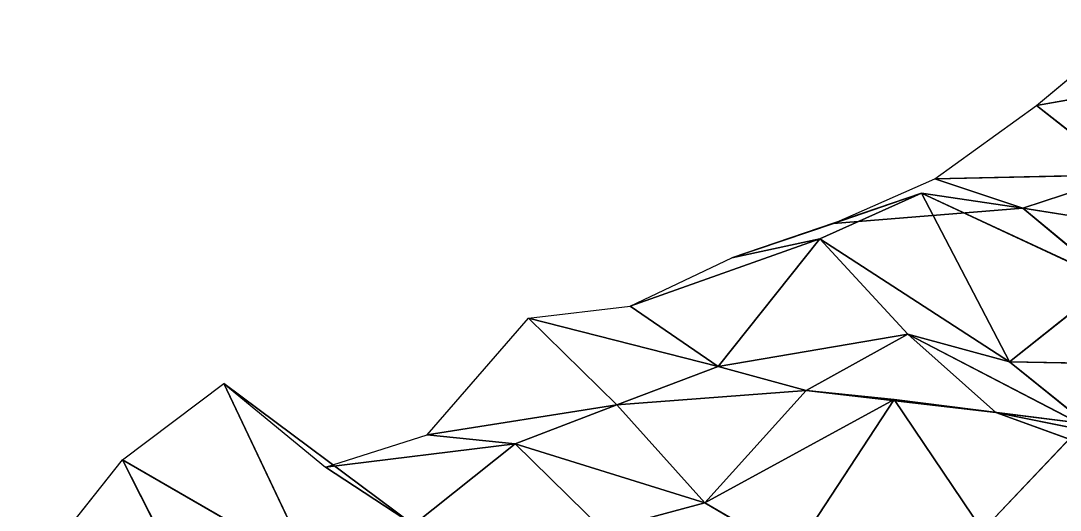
# Model space of a CAD drawing. Header units: metres. Extents: x -3703 to 431, y -1555 to 134.
# Drawn here: x -2978.4 to -2841.1, y -1198.3 to -1133.7 of the extents above; entities that cross this region are included whole.
import ezdxf

# ---------------------------------------------------------------- set-up
doc = ezdxf.new("R2010")
doc.units = ezdxf.units.M

msp = doc.modelspace()

# ---------------------------------------------------------------- linework, layer by layer
for p, q in [((-2844.2788, -1144.8378, -6031.3003), (-2830.8623, -1133.666, -6006.303)), ((-2819.2349, -1140.3973, -6045.1245), (-2844.2788, -1144.8378, -6031.3003)), ((-2844.2788, -1144.8378, -6031.3003), (-2819.2349, -1140.3973, -6045.1245)), ((-2857.695, -1154.535, -6056.6274), (-2844.2788, -1144.8378, -6031.3003)), ((-2844.2788, -1144.8378, -6031.3003), (-2832.6511, -1153.9888, -6069.5806)), ((-2832.6511, -1153.9888, -6069.5806), (-2844.2788, -1144.8378, -6031.3003)), ((-2871.1116, -1160.4136, -6082.808), (-2857.695, -1154.535, -6056.6274)), ((-2832.6511, -1153.9888, -6069.5806), (-2857.695, -1154.535, -6056.6274)), ((-2857.695, -1154.535, -6056.6274), (-2832.6511, -1153.9888, -6069.5806)), ((-2857.695, -1154.535, -6056.6274), (-2846.0676, -1158.4083, -6096.088)), ((-2846.0676, -1158.4083, -6096.088), (-2857.695, -1154.535, -6056.6274)), ((-2832.6511, -1153.9888, -6069.5806), (-2846.0676, -1158.4083, -6096.088)), ((-2846.0676, -1158.4083, -6096.088), (-2832.6511, -1153.9888, -6069.5806)), ((-2859.484, -1156.4335, -6124.0254), (-2884.5278, -1164.9678, -6109.2856)), ((-2884.5278, -1164.9678, -6109.2856), (-2859.484, -1156.4335, -6124.0254)), ((-2859.484, -1156.4335, -6124.0254), (-2872.9004, -1162.4563, -6150.174)), ((-2872.9004, -1162.4563, -6150.174), (-2859.484, -1156.4335, -6124.0254)), ((-2871.1116, -1160.4136, -6082.808), (-2859.484, -1156.4335, -6124.0254)), ((-2859.484, -1156.4335, -6124.0254), (-2871.1116, -1160.4136, -6082.808)), ((-2846.0676, -1158.4083, -6096.088), (-2859.484, -1156.4335, -6124.0254)), ((-2834.44, -1168.0671, -6134.255), (-2859.484, -1156.4335, -6124.0254)), ((-2859.484, -1156.4335, -6124.0254), (-2846.0676, -1158.4083, -6096.088)), ((-2859.484, -1156.4335, -6124.0254), (-2847.8564, -1178.6881, -6159.3755)), ((-2847.8564, -1178.6881, -6159.3755), (-2859.484, -1156.4335, -6124.0254)), ((-2859.484, -1156.4335, -6124.0254), (-2834.44, -1168.0671, -6134.255)), ((-2846.0676, -1158.4083, -6096.088), (-2871.1116, -1160.4136, -6082.808)), ((-2871.1116, -1160.4136, -6082.808), (-2846.0676, -1158.4083, -6096.088)), ((-2821.0237, -1162.3545, -6108.0366), (-2846.0676, -1158.4083, -6096.088)), ((-2846.0676, -1158.4083, -6096.088), (-2834.44, -1168.0671, -6134.255)), ((-2834.44, -1168.0671, -6134.255), (-2846.0676, -1158.4083, -6096.088)), ((-2846.0676, -1158.4083, -6096.088), (-2821.0237, -1162.3545, -6108.0366)), ((-2884.5278, -1164.9678, -6109.2856), (-2871.1116, -1160.4136, -6082.808)), ((-2872.9004, -1162.4563, -6150.174), (-2897.9443, -1171.327, -6135.359)), ((-2897.9443, -1171.327, -6135.359), (-2872.9004, -1162.4563, -6150.174)), ((-2872.9004, -1162.4563, -6150.174), (-2886.317, -1179.2987, -6173.9033)), ((-2886.317, -1179.2987, -6173.9033), (-2872.9004, -1162.4563, -6150.174)), ((-2884.5278, -1164.9678, -6109.2856), (-2872.9004, -1162.4563, -6150.174)), ((-2872.9004, -1162.4563, -6150.174), (-2884.5278, -1164.9678, -6109.2856)), ((-2847.8564, -1178.6881, -6159.3755), (-2872.9004, -1162.4563, -6150.174)), ((-2872.9004, -1162.4563, -6150.174), (-2861.273, -1175.0651, -6187.681)), ((-2861.273, -1175.0651, -6187.681), (-2872.9004, -1162.4563, -6150.174)), ((-2872.9004, -1162.4563, -6150.174), (-2847.8564, -1178.6881, -6159.3755)), ((-2897.9443, -1171.327, -6135.359), (-2884.5278, -1164.9678, -6109.2856)), ((-2834.44, -1168.0671, -6134.255), (-2847.8564, -1178.6881, -6159.3755)), ((-2847.8564, -1178.6881, -6159.3755), (-2834.44, -1168.0671, -6134.255)), ((-2911.3608, -1172.9225, -6162.4976), (-2897.9443, -1171.327, -6135.359)), ((-2897.9443, -1171.327, -6135.359), (-2886.317, -1179.2987, -6173.9033)), ((-2886.317, -1179.2987, -6173.9033), (-2897.9443, -1171.327, -6135.359)), ((-2924.777, -1188.3363, -6186.5464), (-2911.3608, -1172.9225, -6162.4976)), ((-2886.317, -1179.2987, -6173.9033), (-2911.3608, -1172.9225, -6162.4976)), ((-2911.3608, -1172.9225, -6162.4976), (-2899.7332, -1184.3636, -6200.266)), ((-2899.7332, -1184.3636, -6200.266), (-2911.3608, -1172.9225, -6162.4976)), ((-2911.3608, -1172.9225, -6162.4976), (-2886.317, -1179.2987, -6173.9033)), ((-2861.273, -1175.0651, -6187.681), (-2886.317, -1179.2987, -6173.9033)), ((-2886.317, -1179.2987, -6173.9033), (-2861.273, -1175.0651, -6187.681)), ((-2861.273, -1175.0651, -6187.681), (-2874.6892, -1182.4955, -6213.5146)), ((-2874.6892, -1182.4955, -6213.5146), (-2861.273, -1175.0651, -6187.681)), ((-2847.8564, -1178.6881, -6159.3755), (-2861.273, -1175.0651, -6187.681)), ((-2836.229, -1188.0632, -6197.6055), (-2861.273, -1175.0651, -6187.681)), ((-2861.273, -1175.0651, -6187.681), (-2847.8564, -1178.6881, -6159.3755)), ((-2861.273, -1175.0651, -6187.681), (-2849.6453, -1185.4038, -6225.696)), ((-2849.6453, -1185.4038, -6225.696), (-2861.273, -1175.0651, -6187.681)), ((-2861.273, -1175.0651, -6187.681), (-2836.229, -1188.0632, -6197.6055)), ((-2886.317, -1179.2987, -6173.9033), (-2899.7332, -1184.3636, -6200.266)), ((-2899.7332, -1184.3636, -6200.266), (-2886.317, -1179.2987, -6173.9033)), ((-2886.317, -1179.2987, -6173.9033), (-2874.6892, -1182.4955, -6213.5146)), ((-2874.6892, -1182.4955, -6213.5146), (-2886.317, -1179.2987, -6173.9033)), ((-2822.8125, -1179.2006, -6172.0923), (-2847.8564, -1178.6881, -6159.3755)), ((-2847.8564, -1178.6881, -6159.3755), (-2836.229, -1188.0632, -6197.6055)), ((-2836.229, -1188.0632, -6197.6055), (-2847.8564, -1178.6881, -6159.3755)), ((-2847.8564, -1178.6881, -6159.3755), (-2822.8125, -1179.2006, -6172.0923)), ((-2965.0264, -1191.6323, -6268.296), (-2951.61, -1181.561, -6243.0527)), ((-2926.5662, -1200.2115, -6251.7134), (-2951.61, -1181.561, -6243.0527)), ((-2951.61, -1181.561, -6243.0527), (-2938.1936, -1192.5837, -6213.0923)), ((-2951.61, -1181.561, -6243.0527), (-2939.9824, -1206.0535, -6277.9023)), ((-2939.9824, -1206.0535, -6277.9023), (-2951.61, -1181.561, -6243.0527)), ((-2951.61, -1181.561, -6243.0527), (-2926.5662, -1200.2115, -6251.7134)), ((-2874.6892, -1182.4955, -6213.5146), (-2899.7332, -1184.3636, -6200.266)), ((-2899.7332, -1184.3636, -6200.266), (-2874.6892, -1182.4955, -6213.5146)), ((-2874.6892, -1182.4955, -6213.5146), (-2888.1057, -1197.3232, -6237.695)), ((-2888.1057, -1197.3232, -6237.695), (-2874.6892, -1182.4955, -6213.5146)), ((-2849.6453, -1185.4038, -6225.696), (-2874.6892, -1182.4955, -6213.5146)), ((-2874.6892, -1182.4955, -6213.5146), (-2863.0618, -1183.678, -6253.5776)), ((-2863.0618, -1183.678, -6253.5776), (-2874.6892, -1182.4955, -6213.5146)), ((-2874.6892, -1182.4955, -6213.5146), (-2849.6453, -1185.4038, -6225.696)), ((-2899.7332, -1184.3636, -6200.266), (-2924.777, -1188.3363, -6186.5464)), ((-2924.777, -1188.3363, -6186.5464), (-2899.7332, -1184.3636, -6200.266)), ((-2899.7332, -1184.3636, -6200.266), (-2913.1497, -1189.5424, -6226.6035)), ((-2913.1497, -1189.5424, -6226.6035), (-2899.7332, -1184.3636, -6200.266)), ((-2899.7332, -1184.3636, -6200.266), (-2888.1057, -1197.3232, -6237.695)), ((-2888.1057, -1197.3232, -6237.695), (-2899.7332, -1184.3636, -6200.266)), ((-2863.0618, -1183.678, -6253.5776), (-2888.1057, -1197.3232, -6237.695)), ((-2888.1057, -1197.3232, -6237.695), (-2863.0618, -1183.678, -6253.5776)), ((-2863.0618, -1183.678, -6253.5776), (-2876.4783, -1204.0764, -6276.5117)), ((-2876.4783, -1204.0764, -6276.5117), (-2863.0618, -1183.678, -6253.5776)), ((-2849.6453, -1185.4038, -6225.696), (-2863.0618, -1183.678, -6253.5776)), ((-2838.0178, -1186.8428, -6265.701), (-2863.0618, -1183.678, -6253.5776)), ((-2863.0618, -1183.678, -6253.5776), (-2849.6453, -1185.4038, -6225.696)), ((-2863.0618, -1183.678, -6253.5776), (-2851.4343, -1200.9857, -6290.0337)), ((-2851.4343, -1200.9857, -6290.0337), (-2863.0618, -1183.678, -6253.5776)), ((-2863.0618, -1183.678, -6253.5776), (-2838.0178, -1186.8428, -6265.701)), ((-2836.229, -1188.0632, -6197.6055), (-2849.6453, -1185.4038, -6225.696)), ((-2824.6013, -1194.4656, -6236.5005), (-2849.6453, -1185.4038, -6225.696)), ((-2849.6453, -1185.4038, -6225.696), (-2836.229, -1188.0632, -6197.6055)), ((-2849.6453, -1185.4038, -6225.696), (-2838.0178, -1186.8428, -6265.701)), ((-2838.0178, -1186.8428, -6265.701), (-2849.6453, -1185.4038, -6225.696)), ((-2849.6453, -1185.4038, -6225.696), (-2824.6013, -1194.4656, -6236.5005)), ((-2838.0178, -1186.8428, -6265.701), (-2851.4343, -1200.9857, -6290.0337)), ((-2851.4343, -1200.9857, -6290.0337), (-2838.0178, -1186.8428, -6265.701)), ((-2938.1936, -1192.5837, -6213.0923), (-2924.777, -1188.3363, -6186.5464)), ((-2924.777, -1188.3363, -6186.5464), (-2913.1497, -1189.5424, -6226.6035)), ((-2913.1497, -1189.5424, -6226.6035), (-2924.777, -1188.3363, -6186.5464)), ((-2913.1497, -1189.5424, -6226.6035), (-2938.1936, -1192.5837, -6213.0923)), ((-2938.1936, -1192.5837, -6213.0923), (-2913.1497, -1189.5424, -6226.6035)), ((-2913.1497, -1189.5424, -6226.6035), (-2926.5662, -1200.2115, -6251.7134)), ((-2926.5662, -1200.2115, -6251.7134), (-2913.1497, -1189.5424, -6226.6035)), ((-2888.1057, -1197.3232, -6237.695), (-2913.1497, -1189.5424, -6226.6035)), ((-2913.1497, -1189.5424, -6226.6035), (-2901.5222, -1200.91, -6264.388)), ((-2901.5222, -1200.91, -6264.388), (-2913.1497, -1189.5424, -6226.6035)), ((-2913.1497, -1189.5424, -6226.6035), (-2888.1057, -1197.3232, -6237.695)), ((-2978.4429, -1208.5604, -6292.006), (-2965.0264, -1191.6323, -6268.296)), ((-2939.9824, -1206.0535, -6277.9023), (-2965.0264, -1191.6323, -6268.296)), ((-2965.0264, -1191.6323, -6268.296), (-2953.399, -1214.4526, -6303.5195)), ((-2953.399, -1214.4526, -6303.5195), (-2965.0264, -1191.6323, -6268.296)), ((-2965.0264, -1191.6323, -6268.296), (-2939.9824, -1206.0535, -6277.9023)), ((-2938.1936, -1192.5837, -6213.0923), (-2926.5662, -1200.2115, -6251.7134)), ((-2926.5662, -1200.2115, -6251.7134), (-2938.1936, -1192.5837, -6213.0923)), ((-2888.1057, -1197.3232, -6237.695), (-2901.5222, -1200.91, -6264.388)), ((-2901.5222, -1200.91, -6264.388), (-2888.1057, -1197.3232, -6237.695)), ((-2888.1057, -1197.3232, -6237.695), (-2876.4783, -1204.0764, -6276.5117)), ((-2876.4783, -1204.0764, -6276.5117), (-2888.1057, -1197.3232, -6237.695))]:
    msp.add_line(p, q)
for points in [[(-2830.8623, -1133.666, -6006.303), (-2819.2349, -1140.3973, -6045.1245), (-2844.2788, -1144.8378, -6031.3003), (-2844.2788, -1144.8376, -6031.3003)], [(-2832.6511, -1153.9888, -6069.5806), (-2844.2788, -1144.8378, -6031.3003), (-2819.2349, -1140.3973, -6045.1245), (-2819.2349, -1140.3972, -6045.1245)], [(-2844.2788, -1144.8378, -6031.3003), (-2832.6511, -1153.9888, -6069.5806), (-2857.695, -1154.535, -6056.6274), (-2857.695, -1154.5349, -6056.6274)], [(-2857.695, -1154.535, -6056.6274), (-2846.0676, -1158.4083, -6096.088), (-2871.1116, -1160.4136, -6082.808), (-2871.1116, -1160.4135, -6082.808)], [(-2846.0676, -1158.4083, -6096.088), (-2857.695, -1154.535, -6056.6274), (-2832.6511, -1153.9888, -6069.5806), (-2832.6511, -1153.9886, -6069.5806)], [(-2832.6511, -1153.9888, -6069.5806), (-2821.0237, -1162.3545, -6108.0366), (-2846.0676, -1158.4083, -6096.088), (-2846.0676, -1158.4082, -6096.088)], [(-2872.9004, -1162.4563, -6150.174), (-2884.5278, -1164.9678, -6109.2856), (-2859.484, -1156.4335, -6124.0254), (-2859.484, -1156.4333, -6124.0254)], [(-2871.1116, -1160.4136, -6082.808), (-2859.484, -1156.4335, -6124.0254), (-2884.5278, -1164.9678, -6109.2856), (-2884.5278, -1164.9677, -6109.2856)], [(-2859.484, -1156.4335, -6124.0254), (-2847.8564, -1178.6881, -6159.3755), (-2872.9004, -1162.4563, -6150.174), (-2872.9004, -1162.4562, -6150.174)], [(-2859.484, -1156.4335, -6124.0254), (-2871.1116, -1160.4136, -6082.808), (-2846.0676, -1158.4083, -6096.088), (-2846.0676, -1158.4082, -6096.088)], [(-2846.0676, -1158.4083, -6096.088), (-2834.44, -1168.0671, -6134.255), (-2859.484, -1156.4335, -6124.0254), (-2859.484, -1156.4333, -6124.0254)], [(-2847.8564, -1178.6881, -6159.3755), (-2859.484, -1156.4335, -6124.0254), (-2834.44, -1168.0671, -6134.255), (-2834.44, -1168.067, -6134.255)], [(-2834.44, -1168.0671, -6134.255), (-2846.0676, -1158.4083, -6096.088), (-2821.0237, -1162.3545, -6108.0366), (-2821.0237, -1162.3544, -6108.0366)], [(-2886.317, -1179.2987, -6173.9033), (-2897.9443, -1171.327, -6135.359), (-2872.9004, -1162.4563, -6150.174), (-2872.9004, -1162.4562, -6150.174)], [(-2884.5278, -1164.9678, -6109.2856), (-2872.9004, -1162.4563, -6150.174), (-2897.9443, -1171.327, -6135.359), (-2897.9443, -1171.3269, -6135.359)], [(-2872.9004, -1162.4563, -6150.174), (-2861.273, -1175.0651, -6187.681), (-2886.317, -1179.2987, -6173.9033), (-2886.317, -1179.2986, -6173.9033)], [(-2861.273, -1175.0651, -6187.681), (-2872.9004, -1162.4563, -6150.174), (-2847.8564, -1178.6881, -6159.3755), (-2847.8564, -1178.688, -6159.3755)], [(-2834.44, -1168.0671, -6134.255), (-2822.8125, -1179.2006, -6172.0923), (-2847.8564, -1178.6881, -6159.3755), (-2847.8564, -1178.688, -6159.3755)], [(-2897.9443, -1171.327, -6135.359), (-2886.317, -1179.2987, -6173.9033), (-2911.3608, -1172.9225, -6162.4976), (-2911.3608, -1172.9224, -6162.4976)], [(-2911.3608, -1172.9225, -6162.4976), (-2899.7332, -1184.3636, -6200.266), (-2924.777, -1188.3363, -6186.5464), (-2924.777, -1188.3362, -6186.5464)], [(-2899.7332, -1184.3636, -6200.266), (-2911.3608, -1172.9225, -6162.4976), (-2886.317, -1179.2987, -6173.9033), (-2886.317, -1179.2986, -6173.9033)], [(-2874.6892, -1182.4955, -6213.5146), (-2886.317, -1179.2987, -6173.9033), (-2861.273, -1175.0651, -6187.681), (-2861.273, -1175.065, -6187.681)], [(-2861.273, -1175.0651, -6187.681), (-2849.6453, -1185.4038, -6225.696), (-2874.6892, -1182.4955, -6213.5146), (-2874.6892, -1182.4954, -6213.5146)], [(-2847.8564, -1178.6881, -6159.3755), (-2836.229, -1188.0632, -6197.6055), (-2861.273, -1175.0651, -6187.681), (-2861.273, -1175.065, -6187.681)], [(-2849.6453, -1185.4038, -6225.696), (-2861.273, -1175.0651, -6187.681), (-2836.229, -1188.0632, -6197.6055), (-2836.229, -1188.0631, -6197.6055)], [(-2886.317, -1179.2987, -6173.9033), (-2874.6892, -1182.4955, -6213.5146), (-2899.7332, -1184.3636, -6200.266), (-2899.7332, -1184.3635, -6200.266)], [(-2836.229, -1188.0632, -6197.6055), (-2847.8564, -1178.6881, -6159.3755), (-2822.8125, -1179.2006, -6172.0923), (-2822.8125, -1179.2004, -6172.0923)], [(-2951.61, -1181.561, -6243.0527), (-2939.9824, -1206.0535, -6277.9023), (-2965.0264, -1191.6323, -6268.296), (-2965.0264, -1191.6322, -6268.296)], [(-2938.1936, -1192.5837, -6213.0923), (-2926.5662, -1200.2115, -6251.7134), (-2951.61, -1181.561, -6243.0527), (-2951.61, -1181.5609, -6243.0527)], [(-2939.9824, -1206.0535, -6277.9023), (-2951.61, -1181.561, -6243.0527), (-2926.5662, -1200.2115, -6251.7134), (-2926.5662, -1200.2114, -6251.7134)], [(-2888.1057, -1197.3232, -6237.695), (-2899.7332, -1184.3636, -6200.266), (-2874.6892, -1182.4955, -6213.5146), (-2874.6892, -1182.4954, -6213.5146)], [(-2874.6892, -1182.4955, -6213.5146), (-2863.0618, -1183.678, -6253.5776), (-2888.1057, -1197.3232, -6237.695), (-2888.1057, -1197.3231, -6237.695)], [(-2863.0618, -1183.678, -6253.5776), (-2874.6892, -1182.4955, -6213.5146), (-2849.6453, -1185.4038, -6225.696), (-2849.6453, -1185.4037, -6225.696)], [(-2913.1497, -1189.5424, -6226.6035), (-2924.777, -1188.3363, -6186.5464), (-2899.7332, -1184.3636, -6200.266), (-2899.7332, -1184.3635, -6200.266)], [(-2899.7332, -1184.3636, -6200.266), (-2888.1057, -1197.3232, -6237.695), (-2913.1497, -1189.5424, -6226.6035), (-2913.1497, -1189.5422, -6226.6035)], [(-2876.4783, -1204.0764, -6276.5117), (-2888.1057, -1197.3232, -6237.695), (-2863.0618, -1183.678, -6253.5776), (-2863.0618, -1183.6779, -6253.5776)], [(-2863.0618, -1183.678, -6253.5776), (-2851.4343, -1200.9857, -6290.0337), (-2876.4783, -1204.0764, -6276.5117), (-2876.4783, -1204.0763, -6276.5117)], [(-2849.6453, -1185.4038, -6225.696), (-2838.0178, -1186.8428, -6265.701), (-2863.0618, -1183.678, -6253.5776), (-2863.0618, -1183.6779, -6253.5776)], [(-2851.4343, -1200.9857, -6290.0337), (-2863.0618, -1183.678, -6253.5776), (-2838.0178, -1186.8428, -6265.701), (-2838.0178, -1186.8427, -6265.701)], [(-2836.229, -1188.0632, -6197.6055), (-2824.6013, -1194.4656, -6236.5005), (-2849.6453, -1185.4038, -6225.696), (-2849.6453, -1185.4037, -6225.696)], [(-2838.0178, -1186.8428, -6265.701), (-2849.6453, -1185.4038, -6225.696), (-2824.6013, -1194.4656, -6236.5005), (-2824.6013, -1194.4655, -6236.5005)], [(-2838.0178, -1186.8428, -6265.701), (-2826.3904, -1199.2506, -6303.253), (-2851.4343, -1200.9857, -6290.0337), (-2851.4343, -1200.9856, -6290.0337)], [(-2924.777, -1188.3363, -6186.5464), (-2913.1497, -1189.5424, -6226.6035), (-2938.1936, -1192.5837, -6213.0923), (-2938.1936, -1192.5836, -6213.0923)], [(-2926.5662, -1200.2115, -6251.7134), (-2938.1936, -1192.5837, -6213.0923), (-2913.1497, -1189.5424, -6226.6035), (-2913.1497, -1189.5422, -6226.6035)], [(-2913.1497, -1189.5424, -6226.6035), (-2901.5222, -1200.91, -6264.388), (-2926.5662, -1200.2115, -6251.7134), (-2926.5662, -1200.2114, -6251.7134)], [(-2901.5222, -1200.91, -6264.388), (-2913.1497, -1189.5424, -6226.6035), (-2888.1057, -1197.3232, -6237.695), (-2888.1057, -1197.3231, -6237.695)], [(-2965.0264, -1191.6323, -6268.296), (-2953.399, -1214.4526, -6303.5195), (-2978.4429, -1208.5604, -6292.006), (-2978.4429, -1208.5603, -6292.006)], [(-2953.399, -1214.4526, -6303.5195), (-2965.0264, -1191.6323, -6268.296), (-2939.9824, -1206.0535, -6277.9023), (-2939.9824, -1206.0533, -6277.9023)], [(-2888.1057, -1197.3232, -6237.695), (-2876.4783, -1204.0764, -6276.5117), (-2901.5222, -1200.91, -6264.388), (-2901.5222, -1200.9099, -6264.388)]]:
    msp.add_3dface(points)

doc.saveas('drawing.dxf')
